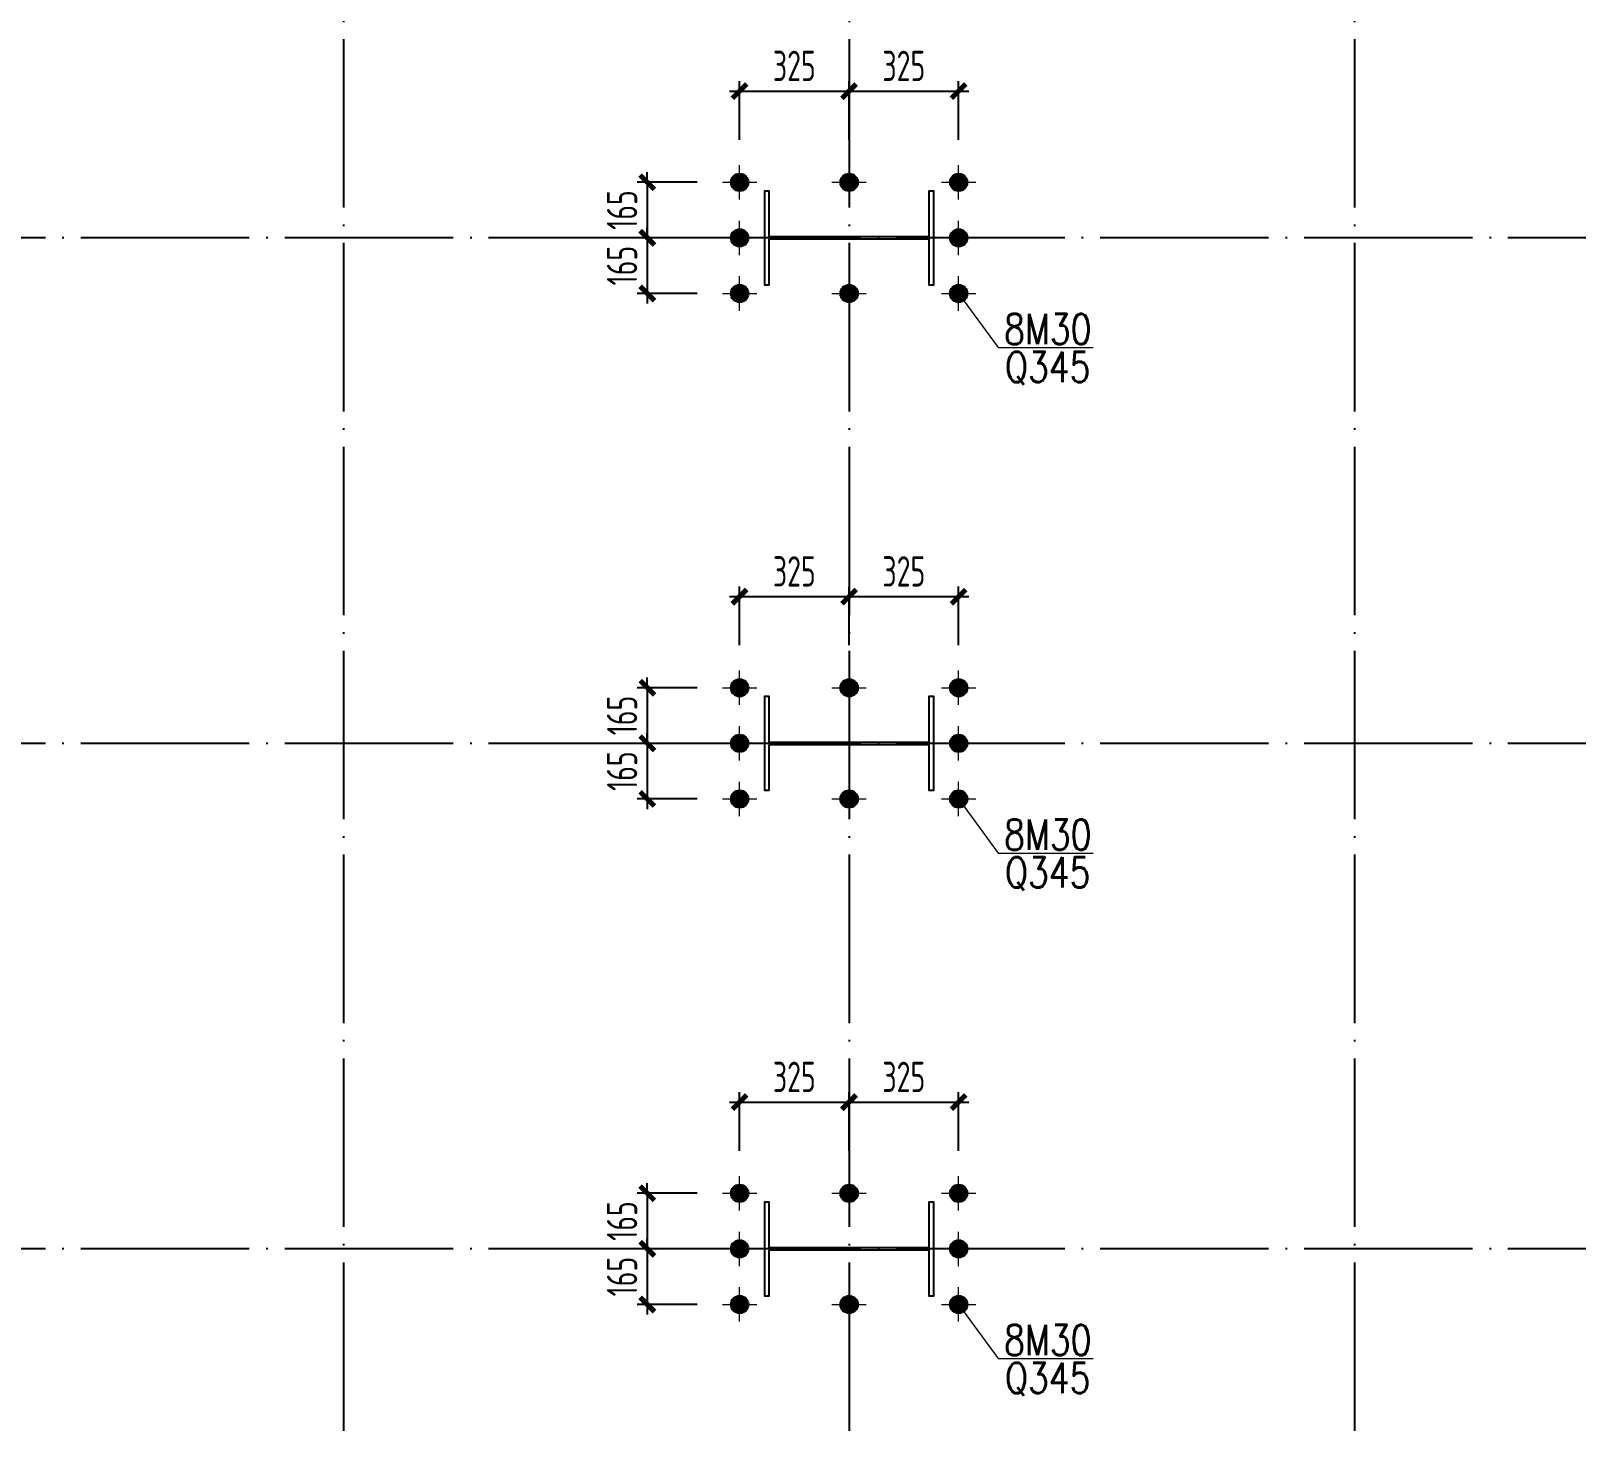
# Model space of a CAD drawing. Extents: x -1389621 to 57380, y -92505 to 283644.
# Drawn here: x -364375 to -346033, y 92927 to 109523 of the extents above; entities that cross this region are included whole.
import ezdxf
from ezdxf.enums import TextEntityAlignment as Align

# ---------------------------------------------------------------- set-up
doc = ezdxf.new("R2010")
doc.units = 0
doc.header["$LTSCALE"] = 100
doc.header["$MEASUREMENT"] = 0
doc.linetypes.add('CENTERX2', pattern=[101.6, 63.5, -12.7, 12.7, -12.7])
doc.linetypes.add('DOTE', pattern=[2.42, 2, -0.2, 0.02, -0.2])
doc.layers.get('0').update_dxf_attribs({"linetype": 'CONTINUOUS'})
doc.layers.get('Defpoints').update_dxf_attribs({"linetype": 'CONTINUOUS'})
for name, color, linetype in [('11000', 4, 'CONTINUOUS'), ('DIM', 3, 'CONTINUOUS'), ('DOTE', 1, 'DOTE'), ('PUB_DIM', 3, 'CONTINUOUS'), ('柱子', 3, 'CONTINUOUS')]:
    doc.layers.add(name, color=color, linetype=linetype)
doc.layers.add('PUB_TEXT', color=7, linetype='CONTINUOUS', lineweight=15)
doc.layers.add('轴线', color=1, linetype='CENTERX2', lineweight=13)
doc.styles.add('hztxt', font='txt', dxfattribs={"width": 0.7, "height": 10, "bigfont": 'hztxt.shx'})
doc.styles.add('TSSD_Dimension', font='tssdeng.shx', dxfattribs={"width": 0.7, "bigfont": 'hztxt.shx'})
doc.dimstyles.new('TSSD_100_100', dxfattribs={"dimtxt": 300, "dimasz": 100, "dimexe": 100, "dimexo": 250, "dimgap": 100, "dimtad": 1, "dimdec": 0, "dimzin": 0, "dimdsep": 46, "dimtxsty": 'TSSD_Dimension', "dimblk": 'ARCHTICK', "dimblk1": 'ARCHTICK', "dimblk2": 'ARCHTICK', "dimcen": 0, "dimdle": 100, "dimclrt": 7, "dimadec": 0, "dimazin": 0, "dimtfac": 1, "dimtdec": 0, "dimtix": 1, "dimtmove": 2, "dimatfit": 3, "dimfxl": 0, "dimtolj": 1, "dimtzin": 0, "dimarcsym": 0})

# ---------------------------------------------------------------- blocks, each defined once
blk = doc.blocks.new('_ArchTick')
at = {"color": 0, "linetype": 'ByBlock'}
blk.add_lwpolyline([(-0.71, -0.71, 0.5, 0.5, 0), (0.71, 0.71, 0.5, 0.5, 0)], format="xyseb", dxfattribs=at)
blk = doc.blocks.new('*D534')
at = {"layer": 'Defpoints', "color": 0, "ltscale": 100}
for p in [(-356167, 95727), (-357058, 95067), (-356167, 95067)]:
    blk.add_point(p, dxfattribs=at)
at = {"layer": 'DIM', "color": 0, "lineweight": -2, "ltscale": 100}
for p, q in [((-357058, 95727), (-357058, 95847)), ((-356467, 95727), (-357178, 95727)), ((-357058, 95727), (-357058, 95067)), ((-356467, 95067), (-357178, 95067)), ((-357058, 95067), (-357058, 94947))]:
    blk.add_line(p, q, dxfattribs=at)
at = {"layer": 'DIM', "color": 0, "lineweight": -2, "ltscale": 100, "xscale": 120, "yscale": 120, "zscale": 120}
for p, rotation in [((-357058, 95727), 270), ((-357058, 95067), 90)]:
    blk.add_blockref('_ArchTick', p, dxfattribs=dict(at, rotation=rotation))
at = {"layer": 'DIM', "color": 7, "ltscale": 100, "insert": (-357358, 95397), "char_height": 360, "attachment_point": 5, "rotation": 90, "style": 'TSSD_Dimension'}
blk.add_mtext('\\A1;165', dxfattribs=at)
blk = doc.blocks.new('*D535')
at = {"layer": 'Defpoints', "color": 0, "ltscale": 100}
for p in [(-354663, 96808), (-355963, 95931), (-354663, 95931)]:
    blk.add_point(p, dxfattribs=at)
at = {"layer": 'DIM', "color": 0, "lineweight": -2, "ltscale": 100}
for p, q in [((-355963, 96231), (-355963, 96928)), ((-354663, 96231), (-354663, 96928)), ((-356083, 96808), (-354543, 96808))]:
    blk.add_line(p, q, dxfattribs=at)
at = {"layer": 'DIM', "color": 0, "lineweight": -2, "ltscale": 100, "xscale": 120, "yscale": 120, "zscale": 120, "rotation": 180}
blk.add_blockref('_ArchTick', (-355963, 96808), dxfattribs=at)
at = {"layer": 'DIM', "color": 0, "lineweight": -2, "ltscale": 100, "xscale": 120, "yscale": 120, "zscale": 120}
blk.add_blockref('_ArchTick', (-354663, 96808), dxfattribs=at)
at = {"layer": 'DIM', "color": 7, "ltscale": 100, "insert": (-355313, 97108), "char_height": 360, "attachment_point": 5, "style": 'TSSD_Dimension'}
blk.add_mtext('\\A1;325', dxfattribs=at)
blk = doc.blocks.new('*D536')
at = {"layer": 'Defpoints', "color": 0, "ltscale": 100}
for p in [(-353363, 96808), (-354663, 95931), (-353363, 95931)]:
    blk.add_point(p, dxfattribs=at)
at = {"layer": 'DIM', "color": 0, "lineweight": -2, "ltscale": 100}
for p, q in [((-354663, 96231), (-354663, 96928)), ((-353363, 96231), (-353363, 96928)), ((-354783, 96808), (-353243, 96808))]:
    blk.add_line(p, q, dxfattribs=at)
at = {"layer": 'DIM', "color": 0, "lineweight": -2, "ltscale": 100, "xscale": 120, "yscale": 120, "zscale": 120, "rotation": 180}
blk.add_blockref('_ArchTick', (-354663, 96808), dxfattribs=at)
at = {"layer": 'DIM', "color": 0, "lineweight": -2, "ltscale": 100, "xscale": 120, "yscale": 120, "zscale": 120}
blk.add_blockref('_ArchTick', (-353363, 96808), dxfattribs=at)
at = {"layer": 'DIM', "color": 7, "ltscale": 100, "insert": (-354013, 97108), "char_height": 360, "attachment_point": 5, "style": 'TSSD_Dimension'}
blk.add_mtext('\\A1;325', dxfattribs=at)
blk = doc.blocks.new('*D537')
at = {"layer": 'Defpoints', "color": 0, "ltscale": 100}
for p in [(-356167, 95067), (-357058, 94407), (-356167, 94407)]:
    blk.add_point(p, dxfattribs=at)
at = {"layer": 'DIM', "color": 0, "lineweight": -2, "ltscale": 100}
for p, q in [((-356467, 95067), (-357178, 95067)), ((-357058, 95067), (-357058, 95187)), ((-357058, 95067), (-357058, 94407)), ((-356467, 94407), (-357178, 94407)), ((-357058, 94407), (-357058, 94287))]:
    blk.add_line(p, q, dxfattribs=at)
at = {"layer": 'DIM', "color": 0, "lineweight": -2, "ltscale": 100, "xscale": 120, "yscale": 120, "zscale": 120}
for p, rotation in [((-357058, 95067), 270), ((-357058, 94407), 90)]:
    blk.add_blockref('_ArchTick', p, dxfattribs=dict(at, rotation=rotation))
at = {"layer": 'DIM', "color": 7, "ltscale": 100, "insert": (-357358, 94737), "char_height": 360, "attachment_point": 5, "rotation": 90, "style": 'TSSD_Dimension'}
blk.add_mtext('\\A1;165', dxfattribs=at)
blk = doc.blocks.new('*D548')
at = {"layer": 'Defpoints', "color": 0, "ltscale": 100}
for p in [(-356167, 101727), (-357058, 101067), (-356167, 101067)]:
    blk.add_point(p, dxfattribs=at)
at = {"layer": 'DIM', "color": 0, "lineweight": -2, "ltscale": 100}
for p, q in [((-357058, 101727), (-357058, 101847)), ((-356467, 101727), (-357178, 101727)), ((-357058, 101727), (-357058, 101067)), ((-356467, 101067), (-357178, 101067)), ((-357058, 101067), (-357058, 100947))]:
    blk.add_line(p, q, dxfattribs=at)
at = {"layer": 'DIM', "color": 0, "lineweight": -2, "ltscale": 100, "xscale": 120, "yscale": 120, "zscale": 120}
for p, rotation in [((-357058, 101727), 270), ((-357058, 101067), 90)]:
    blk.add_blockref('_ArchTick', p, dxfattribs=dict(at, rotation=rotation))
at = {"layer": 'DIM', "color": 7, "ltscale": 100, "insert": (-357358, 101397), "char_height": 360, "attachment_point": 5, "rotation": 90, "style": 'TSSD_Dimension'}
blk.add_mtext('\\A1;165', dxfattribs=at)
blk = doc.blocks.new('*D549')
at = {"layer": 'Defpoints', "color": 0, "ltscale": 100}
for p in [(-354663, 102808), (-355963, 101931), (-354663, 101931)]:
    blk.add_point(p, dxfattribs=at)
at = {"layer": 'DIM', "color": 0, "lineweight": -2, "ltscale": 100}
for p, q in [((-355963, 102231), (-355963, 102928)), ((-354663, 102231), (-354663, 102928)), ((-356083, 102808), (-354543, 102808))]:
    blk.add_line(p, q, dxfattribs=at)
at = {"layer": 'DIM', "color": 0, "lineweight": -2, "ltscale": 100, "xscale": 120, "yscale": 120, "zscale": 120, "rotation": 180}
blk.add_blockref('_ArchTick', (-355963, 102808), dxfattribs=at)
at = {"layer": 'DIM', "color": 0, "lineweight": -2, "ltscale": 100, "xscale": 120, "yscale": 120, "zscale": 120}
blk.add_blockref('_ArchTick', (-354663, 102808), dxfattribs=at)
at = {"layer": 'DIM', "color": 7, "ltscale": 100, "insert": (-355313, 103108), "char_height": 360, "attachment_point": 5, "style": 'TSSD_Dimension'}
blk.add_mtext('\\A1;325', dxfattribs=at)
blk = doc.blocks.new('*D550')
at = {"layer": 'Defpoints', "color": 0, "ltscale": 100}
for p in [(-353363, 102808), (-354663, 101931), (-353363, 101931)]:
    blk.add_point(p, dxfattribs=at)
at = {"layer": 'DIM', "color": 0, "lineweight": -2, "ltscale": 100}
for p, q in [((-354663, 102231), (-354663, 102928)), ((-353363, 102231), (-353363, 102928)), ((-354783, 102808), (-353243, 102808))]:
    blk.add_line(p, q, dxfattribs=at)
at = {"layer": 'DIM', "color": 0, "lineweight": -2, "ltscale": 100, "xscale": 120, "yscale": 120, "zscale": 120, "rotation": 180}
blk.add_blockref('_ArchTick', (-354663, 102808), dxfattribs=at)
at = {"layer": 'DIM', "color": 0, "lineweight": -2, "ltscale": 100, "xscale": 120, "yscale": 120, "zscale": 120}
blk.add_blockref('_ArchTick', (-353363, 102808), dxfattribs=at)
at = {"layer": 'DIM', "color": 7, "ltscale": 100, "insert": (-354013, 103108), "char_height": 360, "attachment_point": 5, "style": 'TSSD_Dimension'}
blk.add_mtext('\\A1;325', dxfattribs=at)
blk = doc.blocks.new('*D551')
at = {"layer": 'Defpoints', "color": 0, "ltscale": 100}
for p in [(-356167, 101067), (-357058, 100407), (-356167, 100407)]:
    blk.add_point(p, dxfattribs=at)
at = {"layer": 'DIM', "color": 0, "lineweight": -2, "ltscale": 100}
for p, q in [((-356467, 101067), (-357178, 101067)), ((-357058, 101067), (-357058, 101187)), ((-357058, 101067), (-357058, 100407)), ((-356467, 100407), (-357178, 100407)), ((-357058, 100407), (-357058, 100287))]:
    blk.add_line(p, q, dxfattribs=at)
at = {"layer": 'DIM', "color": 0, "lineweight": -2, "ltscale": 100, "xscale": 120, "yscale": 120, "zscale": 120}
for p, rotation in [((-357058, 101067), 270), ((-357058, 100407), 90)]:
    blk.add_blockref('_ArchTick', p, dxfattribs=dict(at, rotation=rotation))
at = {"layer": 'DIM', "color": 7, "ltscale": 100, "insert": (-357358, 100737), "char_height": 360, "attachment_point": 5, "rotation": 90, "style": 'TSSD_Dimension'}
blk.add_mtext('\\A1;165', dxfattribs=at)
blk = doc.blocks.new('*D562')
at = {"layer": 'Defpoints', "color": 0, "ltscale": 100}
for p in [(-356167, 107727), (-357058, 107067), (-356167, 107067)]:
    blk.add_point(p, dxfattribs=at)
at = {"layer": 'DIM', "color": 0, "lineweight": -2, "ltscale": 100}
for p, q in [((-356467, 107727), (-357178, 107727)), ((-357058, 107727), (-357058, 107847)), ((-357058, 107727), (-357058, 107067)), ((-356467, 107067), (-357178, 107067)), ((-357058, 107067), (-357058, 106947))]:
    blk.add_line(p, q, dxfattribs=at)
at = {"layer": 'DIM', "color": 0, "lineweight": -2, "ltscale": 100, "xscale": 120, "yscale": 120, "zscale": 120}
for p, rotation in [((-357058, 107727), 270), ((-357058, 107067), 90)]:
    blk.add_blockref('_ArchTick', p, dxfattribs=dict(at, rotation=rotation))
at = {"layer": 'DIM', "color": 7, "ltscale": 100, "insert": (-357358, 107397), "char_height": 360, "attachment_point": 5, "rotation": 90, "style": 'TSSD_Dimension'}
blk.add_mtext('\\A1;165', dxfattribs=at)
blk = doc.blocks.new('*D563')
at = {"layer": 'Defpoints', "color": 0, "ltscale": 100}
for p in [(-354663, 108808), (-355963, 107931), (-354663, 107931)]:
    blk.add_point(p, dxfattribs=at)
at = {"layer": 'DIM', "color": 0, "lineweight": -2, "ltscale": 100}
for p, q in [((-356083, 108808), (-354543, 108808)), ((-355963, 108231), (-355963, 108928)), ((-354663, 108231), (-354663, 108928))]:
    blk.add_line(p, q, dxfattribs=at)
at = {"layer": 'DIM', "color": 0, "lineweight": -2, "ltscale": 100, "xscale": 120, "yscale": 120, "zscale": 120, "rotation": 180}
blk.add_blockref('_ArchTick', (-355963, 108808), dxfattribs=at)
at = {"layer": 'DIM', "color": 0, "lineweight": -2, "ltscale": 100, "xscale": 120, "yscale": 120, "zscale": 120}
blk.add_blockref('_ArchTick', (-354663, 108808), dxfattribs=at)
at = {"layer": 'DIM', "color": 7, "ltscale": 100, "insert": (-355313, 109108), "char_height": 360, "attachment_point": 5, "style": 'TSSD_Dimension'}
blk.add_mtext('\\A1;325', dxfattribs=at)
blk = doc.blocks.new('*D564')
at = {"layer": 'Defpoints', "color": 0, "ltscale": 100}
for p in [(-353363, 108808), (-354663, 107931), (-353363, 107931)]:
    blk.add_point(p, dxfattribs=at)
at = {"layer": 'DIM', "color": 0, "lineweight": -2, "ltscale": 100}
for p, q in [((-354783, 108808), (-353243, 108808)), ((-354663, 108231), (-354663, 108928)), ((-353363, 108231), (-353363, 108928))]:
    blk.add_line(p, q, dxfattribs=at)
at = {"layer": 'DIM', "color": 0, "lineweight": -2, "ltscale": 100, "xscale": 120, "yscale": 120, "zscale": 120, "rotation": 180}
blk.add_blockref('_ArchTick', (-354663, 108808), dxfattribs=at)
at = {"layer": 'DIM', "color": 0, "lineweight": -2, "ltscale": 100, "xscale": 120, "yscale": 120, "zscale": 120}
blk.add_blockref('_ArchTick', (-353363, 108808), dxfattribs=at)
at = {"layer": 'DIM', "color": 7, "ltscale": 100, "insert": (-354013, 109108), "char_height": 360, "attachment_point": 5, "style": 'TSSD_Dimension'}
blk.add_mtext('\\A1;325', dxfattribs=at)
blk = doc.blocks.new('*D565')
at = {"layer": 'Defpoints', "color": 0, "ltscale": 100}
for p in [(-356167, 107067), (-357058, 106407), (-356167, 106407)]:
    blk.add_point(p, dxfattribs=at)
at = {"layer": 'DIM', "color": 0, "lineweight": -2, "ltscale": 100}
for p, q in [((-357058, 107067), (-357058, 107187)), ((-356467, 107067), (-357178, 107067)), ((-357058, 107067), (-357058, 106407)), ((-356467, 106407), (-357178, 106407)), ((-357058, 106407), (-357058, 106287))]:
    blk.add_line(p, q, dxfattribs=at)
at = {"layer": 'DIM', "color": 0, "lineweight": -2, "ltscale": 100, "xscale": 120, "yscale": 120, "zscale": 120}
for p, rotation in [((-357058, 107067), 270), ((-357058, 106407), 90)]:
    blk.add_blockref('_ArchTick', p, dxfattribs=dict(at, rotation=rotation))
at = {"layer": 'DIM', "color": 7, "ltscale": 100, "insert": (-357358, 106737), "char_height": 360, "attachment_point": 5, "rotation": 90, "style": 'TSSD_Dimension'}
blk.add_mtext('\\A1;165', dxfattribs=at)

msp = doc.modelspace()

# ---------------------------------------------------------------- hatches: boundary and pattern name
h = msp.add_hatch(color=256)
edge = h.paths.add_edge_path()
edge.add_arc((-355962.633, 107726.574), 104, 0, 360)
h = msp.add_hatch(color=256)
edge = h.paths.add_edge_path()
edge.add_arc((-354662.633, 107726.574), 104, 0, 360)
h = msp.add_hatch(color=256)
edge = h.paths.add_edge_path()
edge.add_arc((-353362.633, 107726.574), 104, 0, 360)
h = msp.add_hatch(color=256)
edge = h.paths.add_edge_path()
edge.add_arc((-355962.633, 107066.574), 104, 0, 360)
h = msp.add_hatch(color=256)
edge = h.paths.add_edge_path()
edge.add_arc((-353362.633, 107066.574), 104, 0, 360)
h = msp.add_hatch(color=256)
edge = h.paths.add_edge_path()
edge.add_arc((-355962.633, 106406.574), 104, 0, 360)
h = msp.add_hatch(color=256)
edge = h.paths.add_edge_path()
edge.add_arc((-354662.633, 106406.574), 104, 0, 360)
h = msp.add_hatch(color=256)
edge = h.paths.add_edge_path()
edge.add_arc((-353362.633, 106406.574), 104, 0, 360)
h = msp.add_hatch(color=256)
edge = h.paths.add_edge_path()
edge.add_arc((-355962.633, 101726.574), 104, 0, 360)
h = msp.add_hatch(color=256)
edge = h.paths.add_edge_path()
edge.add_arc((-354662.633, 101726.574), 104, 0, 360)
h = msp.add_hatch(color=256)
edge = h.paths.add_edge_path()
edge.add_arc((-353362.633, 101726.574), 104, 0, 360)
h = msp.add_hatch(color=256)
edge = h.paths.add_edge_path()
edge.add_arc((-355962.633, 101066.574), 104, 0, 360)
h = msp.add_hatch(color=256)
edge = h.paths.add_edge_path()
edge.add_arc((-353362.633, 101066.574), 104, 0, 360)
h = msp.add_hatch(color=256)
edge = h.paths.add_edge_path()
edge.add_arc((-355962.633, 100406.574), 104, 0, 360)
h = msp.add_hatch(color=256)
edge = h.paths.add_edge_path()
edge.add_arc((-354662.633, 100406.574), 104, 0, 360)
h = msp.add_hatch(color=256)
edge = h.paths.add_edge_path()
edge.add_arc((-353362.633, 100406.574), 104, 0, 360)
h = msp.add_hatch(color=256)
edge = h.paths.add_edge_path()
edge.add_arc((-355962.633, 95726.574), 104, 0, 360)
h = msp.add_hatch(color=256)
edge = h.paths.add_edge_path()
edge.add_arc((-354662.633, 95726.574), 104, 0, 360)
h = msp.add_hatch(color=256)
edge = h.paths.add_edge_path()
edge.add_arc((-353362.633, 95726.574), 104, 0, 360)
h = msp.add_hatch(color=256)
edge = h.paths.add_edge_path()
edge.add_arc((-355962.633, 95066.574), 104, 0, 360)
h = msp.add_hatch(color=256)
edge = h.paths.add_edge_path()
edge.add_arc((-353362.633, 95066.574), 104, 0, 360)
h = msp.add_hatch(color=256)
edge = h.paths.add_edge_path()
edge.add_arc((-355962.633, 94406.574), 104, 0, 360)
h = msp.add_hatch(color=256)
edge = h.paths.add_edge_path()
edge.add_arc((-354662.633, 94406.574), 104, 0, 360)
h = msp.add_hatch(color=256)
edge = h.paths.add_edge_path()
edge.add_arc((-353362.633, 94406.574), 104, 0, 360)

# ---------------------------------------------------------------- linework, layer by layer
at = {"layer": '11000'}
for centre in [(-355962.633, 107726.574), (-354662.633, 107726.574), (-353362.633, 107726.574), (-355962.633, 107066.574), (-353362.633, 107066.574), (-355962.633, 106406.574), (-354662.633, 106406.574), (-353362.633, 106406.574), (-355962.633, 101726.574), (-354662.633, 101726.574), (-353362.633, 101726.574), (-355962.633, 101066.574), (-353362.633, 101066.574), (-355962.633, 100406.574), (-354662.633, 100406.574), (-353362.633, 100406.574), (-355962.633, 95726.574), (-354662.633, 95726.574), (-353362.633, 95726.574), (-355962.633, 95066.574), (-353362.633, 95066.574), (-355962.633, 94406.574), (-354662.633, 94406.574), (-353362.633, 94406.574)]:
    msp.add_circle(centre, 104, dxfattribs=at)
at = {"layer": 'DOTE', "linetype": 'DOTE', "ltscale": 10}
for p, q in [((-360662.633, 150566.574), (-360662.633, 75566.574)), ((-354662.633, 150566.574), (-354662.633, 75566.574)), ((-348662.633, 150566.574), (-348662.633, 75566.574)), ((-335162.633, 107066.574), (-376584.631, 107066.574)), ((-335162.633, 101066.574), (-376584.631, 101066.574)), ((-335162.633, 95066.574), (-376584.631, 95066.574))]:
    msp.add_line(p, q, dxfattribs=at)
at = {"layer": 'PUB_TEXT'}
for p, q in [((-353362.633, 106406.574), (-352891.365, 105763.667)), ((-352891.365, 105763.667), (-351765.713, 105763.667)), ((-353362.633, 100406.574), (-352891.365, 99763.667)), ((-352891.365, 99763.667), (-351765.713, 99763.667)), ((-353362.633, 94406.574), (-352891.365, 93763.667)), ((-352891.365, 93763.667), (-351765.713, 93763.667))]:
    msp.add_line(p, q, dxfattribs=at)
at = {"layer": '柱子', "ltscale": 100}
for points in [[(-355614.633, 107050.574), (-355614.633, 106506.574), (-355662.633, 106506.574), (-355662.633, 107626.574), (-355614.633, 107626.574), (-355614.633, 107082.574), (-353710.633, 107082.574), (-353710.633, 107626.574), (-353662.633, 107626.574), (-353662.633, 106506.574), (-353710.633, 106506.574), (-353710.633, 107050.574)], [(-355614.633, 101050.574), (-355614.633, 100506.574), (-355662.633, 100506.574), (-355662.633, 101626.574), (-355614.633, 101626.574), (-355614.633, 101082.574), (-353710.633, 101082.574), (-353710.633, 101626.574), (-353662.633, 101626.574), (-353662.633, 100506.574), (-353710.633, 100506.574), (-353710.633, 101050.574)], [(-355614.633, 95050.574), (-355614.633, 94506.574), (-355662.633, 94506.574), (-355662.633, 95626.574), (-355614.633, 95626.574), (-355614.633, 95082.574), (-353710.633, 95082.574), (-353710.633, 95626.574), (-353662.633, 95626.574), (-353662.633, 94506.574), (-353710.633, 94506.574), (-353710.633, 95050.574)]]:
    msp.add_lwpolyline(points, close=True, dxfattribs=at)
at = {"layer": '轴线'}
for p, q in [((-355962.633, 107522.574), (-355962.633, 107930.574)), ((-354662.633, 107522.574), (-354662.633, 107930.574)), ((-353362.633, 107522.574), (-353362.633, 107930.574)), ((-356166.633, 107726.574), (-355758.633, 107726.574)), ((-354866.633, 107726.574), (-354458.633, 107726.574)), ((-353566.633, 107726.574), (-353158.633, 107726.574)), ((-355962.633, 106862.574), (-355962.633, 107270.574)), ((-353362.633, 106862.574), (-353362.633, 107270.574)), ((-356166.633, 107066.574), (-355758.633, 107066.574)), ((-353566.633, 107066.574), (-353158.633, 107066.574)), ((-355962.633, 106202.574), (-355962.633, 106610.574)), ((-354662.633, 106202.574), (-354662.633, 106610.574)), ((-353362.633, 106202.574), (-353362.633, 106610.574)), ((-356166.633, 106406.574), (-355758.633, 106406.574)), ((-354866.633, 106406.574), (-354458.633, 106406.574)), ((-353566.633, 106406.574), (-353158.633, 106406.574)), ((-355962.633, 101522.574), (-355962.633, 101930.574)), ((-354662.633, 101522.574), (-354662.633, 101930.574)), ((-353362.633, 101522.574), (-353362.633, 101930.574)), ((-356166.633, 101726.574), (-355758.633, 101726.574)), ((-354866.633, 101726.574), (-354458.633, 101726.574)), ((-353566.633, 101726.574), (-353158.633, 101726.574)), ((-355962.633, 100862.574), (-355962.633, 101270.574)), ((-353362.633, 100862.574), (-353362.633, 101270.574)), ((-356166.633, 101066.574), (-355758.633, 101066.574)), ((-353566.633, 101066.574), (-353158.633, 101066.574)), ((-355962.633, 100202.574), (-355962.633, 100610.574)), ((-354662.633, 100202.574), (-354662.633, 100610.574)), ((-353362.633, 100202.574), (-353362.633, 100610.574)), ((-356166.633, 100406.574), (-355758.633, 100406.574)), ((-354866.633, 100406.574), (-354458.633, 100406.574)), ((-353566.633, 100406.574), (-353158.633, 100406.574)), ((-355962.633, 95522.574), (-355962.633, 95930.574)), ((-354662.633, 95522.574), (-354662.633, 95930.574)), ((-353362.633, 95522.574), (-353362.633, 95930.574)), ((-356166.633, 95726.574), (-355758.633, 95726.574)), ((-354866.633, 95726.574), (-354458.633, 95726.574)), ((-353566.633, 95726.574), (-353158.633, 95726.574)), ((-355962.633, 94862.574), (-355962.633, 95270.574)), ((-353362.633, 94862.574), (-353362.633, 95270.574)), ((-356166.633, 95066.574), (-355758.633, 95066.574)), ((-353566.633, 95066.574), (-353158.633, 95066.574)), ((-355962.633, 94202.574), (-355962.633, 94610.574)), ((-354662.633, 94202.574), (-354662.633, 94610.574)), ((-353362.633, 94202.574), (-353362.633, 94610.574)), ((-356166.633, 94406.574), (-355758.633, 94406.574)), ((-354866.633, 94406.574), (-354458.633, 94406.574)), ((-353566.633, 94406.574), (-353158.633, 94406.574))]:
    msp.add_line(p, q, dxfattribs=at)

# ---------------------------------------------------------------- texts
at = {"layer": 'PUB_DIM', "color": 7, "linetype": 'Continuous', "style": 'hztxt', "width": 0.8}
for s, p in [('8M30', (-352304.221, 105983.608)), ('Q345', (-352304.221, 105517.997)), ('8M30', (-352304.221, 99983.608)), ('Q345', (-352304.221, 99517.997)), ('8M30', (-352304.221, 93983.608)), ('Q345', (-352304.221, 93517.997))]:
    msp.add_text(s, height=360, dxfattribs=at).set_placement(p, align=Align.MIDDLE)

# ---------------------------------------------------------------- dimensions: what is measured, and where the dimension line sits
at = {"layer": 'DIM', "ltscale": 100}
for base, p1, p2, picture, middle in [((-354662.633, 108807.694), (-355962.633, 107930.574), (-354662.633, 107930.574), '*D563', (-355312.633, 109107.694)), ((-353362.633, 108807.694), (-354662.633, 107930.574), (-353362.633, 107930.574), '*D564', (-354012.633, 109107.694)), ((-354662.633, 102807.694), (-355962.633, 101930.574), (-354662.633, 101930.574), '*D549', (-355312.633, 103107.694)), ((-353362.633, 102807.694), (-354662.633, 101930.574), (-353362.633, 101930.574), '*D550', (-354012.633, 103107.694)), ((-354662.633, 96807.694), (-355962.633, 95930.574), (-354662.633, 95930.574), '*D535', (-355312.633, 97107.694)), ((-353362.633, 96807.694), (-354662.633, 95930.574), (-353362.633, 95930.574), '*D536', (-354012.633, 97107.694))]:
    dim = msp.add_linear_dim(base=base, p1=p1, p2=p2, text='325', dimstyle='TSSD_100_100', override={"dimscale": 1.2}, dxfattribs=at)
    dim.commit()
    dim.dimension.update_dxf_attribs({"geometry": picture, "text_midpoint": middle})
for base, p1, p2, picture, middle in [((-357057.815, 107066.574), (-356166.633, 107726.574), (-356166.633, 107066.574), '*D562', (-357357.815, 107396.574)), ((-357057.815, 106406.574), (-356166.633, 107066.574), (-356166.633, 106406.574), '*D565', (-357357.815, 106736.574)), ((-357057.815, 101066.574), (-356166.633, 101726.574), (-356166.633, 101066.574), '*D548', (-357357.815, 101396.574)), ((-357057.815, 100406.574), (-356166.633, 101066.574), (-356166.633, 100406.574), '*D551', (-357357.815, 100736.574)), ((-357057.815, 95066.574), (-356166.633, 95726.574), (-356166.633, 95066.574), '*D534', (-357357.815, 95396.574)), ((-357057.815, 94406.574), (-356166.633, 95066.574), (-356166.633, 94406.574), '*D537', (-357357.815, 94736.574))]:
    dim = msp.add_linear_dim(base=base, p1=p1, p2=p2, angle=90, text='165', dimstyle='TSSD_100_100', override={"dimscale": 1.2}, dxfattribs=at)
    dim.commit()
    dim.dimension.update_dxf_attribs({"geometry": picture, "text_midpoint": middle})

doc.saveas('drawing.dxf')
